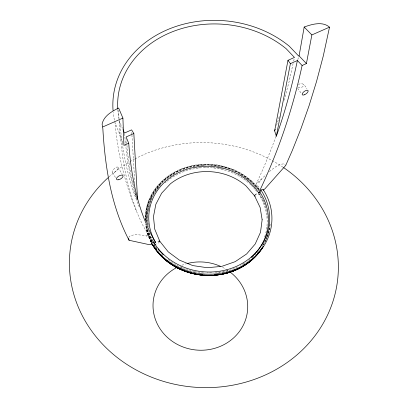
<?xml version="1.0" encoding="UTF-8"?>
<svg xmlns="http://www.w3.org/2000/svg" width="408" height="408" viewBox="0 0 408 408"><rect width="100%" height="100%" fill="white"/><g stroke="black" fill="none" stroke-linecap="round" stroke-linejoin="round"><path stroke-width="0.31" stroke-dasharray="2.04 1.53" d="M118.616 110.313L118.988 118.585M146.686 236.528L146.809 235.809L148.522 235.487L151.235 241.934M293.107 63.556L289.053 81.901L283.999 100.842M293.648 61.113L294.459 57.441M297.845 59.716L298.401 57.268M276.507 125.44L279.495 115.877M275.92 136.425L272.075 147.038L263.823 167.265L256.336 183.829L259.559 188.409M128.8 237.502L129.678 236.161C135.023 233.519 141.158 235.273 146.809 235.809M258.851 182.779L261.645 178.913L266.225 174.512M261.645 178.913L256.336 183.829M269.402 171.554C273.712 168.29 278.108 164.041 283.83 163.853L285.728 165.429M258.83 194.453L259.978 193.764M298.299 84.629C302.114 81.554 305.352 85.573 306.944 89.036M122.971 143.106L119.845 135.64L120.268 135.42L115.066 123.002A104.642 87.276 4.9 0 1 113.22 112.44M152.939 245.585L154.418 244.871M154.912 244.632L156.391 243.918M156.325 248.62A60.868 54.152 4.9 0 1 153.964 244.953L154.55 244.769A60.2 53.565 4.9 0 0 157.615 249.416M297.906 87.827C300.048 87.878 303.343 87.46 303.817 84.946L303.629 84.456M297.661 88.281L301.583 93.738M118.085 167.351L122.4 174.614M112.608 172.64L115.928 178.276M148.522 235.487L142.627 224.844C127.214 192.948 118.034 158.279 115.066 123.002M117.81 109.543A99.873 83.288 4.9 0 0 119.809 122.089L122.487 128.444M139.225 206.912C127.964 179.994 122.349 151.062 119.809 122.089M125.562 143.83C127.612 162.782 130.463 181.999 137.236 199.91M136.405 210.793L130.948 195.004L126.358 177.312L122.757 157.519L120.268 135.42M136.507 197.559L137.272 199.849M136.124 196.416L131.733 178.765L128.341 159.018L126.342 139.49M124.501 133.702L125.496 143.198M131.764 132.401L131.876 134.298M131.917 134.931L134.839 183.569M135.405 193.045L135.558 195.57M119.116 121.11L119.845 135.64M181.866 265.231A47.379 44.135 4.9 0 1 186.691 263.655M222.589 267.342A47.379 44.135 4.9 0 1 225.879 269.168M226.415 269.499A47.379 44.135 4.9 0 1 228.516 270.892M109.028 176.853A134.569 122.446 4.9 0 1 129.397 161.996M129.948 161.67A134.569 122.446 4.9 0 1 134.405 159.176M134.966 158.88A134.569 122.446 4.9 0 1 271.631 160.257M272.192 160.563A134.569 122.446 4.9 0 1 283.111 167.26M159.329 242.25A1.953 0.755 -30.6 0 1 158.115 243.086M268.224 234.881A62.516 55.595 4.9 0 1 267.061 238.369M151.026 242.066A62.516 55.595 4.9 0 1 145.656 224.63M145.299 218.255A62.516 55.595 4.9 0 1 189.827 166.194A62.516 55.595 4.9 0 1 259.656 189.756M270.116 224.288A62.516 55.595 4.9 0 1 268.393 234.299M250.216 259.279A60.2 53.565 4.9 0 1 242.531 264.93M162.96 255.648A60.2 53.565 4.9 0 1 161.644 254.276M152.73 241.414A60.2 53.565 4.9 0 1 149.338 232.58M147.966 225.925A60.2 53.565 4.9 0 1 149.486 206.055M195.192 167.948A60.2 53.565 4.9 0 1 197.696 167.566M198.329 167.484A60.2 53.565 4.9 0 1 200.231 167.28M204.699 167.01A60.2 53.565 4.9 0 1 208.503 167.015M212.945 167.295A60.2 53.565 4.9 0 1 219.28 168.208M219.907 168.331A60.2 53.565 4.9 0 1 221.774 168.734M222.386 168.881A60.2 53.565 4.9 0 1 223.609 169.187M258.718 193.106A60.2 53.565 4.9 0 1 267.393 215.026M267.475 215.659A60.2 53.565 4.9 0 1 267.73 218.198M258.106 251.272A60.542 53.866 4.9 0 1 255.352 254.633M253.643 256.459A60.542 53.866 4.9 0 1 250.93 259.049M250.028 259.84A60.542 53.866 4.9 0 1 249.099 260.62M159.283 252.037A60.542 53.866 4.9 0 1 154.249 244.871M153.612 243.765A60.542 53.866 4.9 0 1 152.709 242.066M152.424 241.495A60.542 53.866 4.9 0 1 148.696 231.412M147.487 224.686A60.542 53.866 4.9 0 1 149.945 203.51M150.149 202.939A60.542 53.866 4.9 0 1 152.618 197.309M259.702 193.958A60.542 53.866 4.9 0 1 265.873 206.82M264.44 241.771A61.175 54.427 4.9 0 1 263.614 243.5M263.323 244.066A61.175 54.427 4.9 0 1 261.778 246.85M151.914 241.74A61.175 54.427 4.9 0 1 147.298 227.72M146.656 222.105A61.175 54.427 4.9 0 1 161.696 183.794M254.566 186.323A61.175 54.427 4.9 0 1 255.403 187.246M265.475 240.031A61.47 54.687 4.9 0 1 262.37 246.34M151.654 241.755A61.47 54.687 4.9 0 1 147.013 227.669M146.411 222.656A61.47 54.687 4.9 0 1 175.685 173.13M202.939 165.75A61.47 54.687 4.9 0 1 204.189 165.694M240.567 174.736A61.47 54.687 4.9 0 1 245.392 177.842M245.907 178.214A61.47 54.687 4.9 0 1 247.432 179.352M247.926 179.739A61.47 54.687 4.9 0 1 258.754 190.852M268.831 230.291A61.98 55.131 4.9 0 1 265.348 241.459M151.2 241.72A61.98 55.131 4.9 0 1 146.237 225.624M145.824 220.56A61.98 55.131 4.9 0 1 188.935 167.29A61.98 55.131 4.9 0 1 259.187 190.403M269.453 227.695A62.189 55.32 4.9 0 1 265.302 241.975M151.016 241.669A62.189 55.32 4.9 0 1 146.125 226.154M145.62 220.437A62.189 55.32 4.9 0 1 188.562 167.076A62.189 55.32 4.9 0 1 258.998 189.684M265.22 235.059A59.512 52.953 4.9 0 1 264.476 237.369M244.259 263.048A59.512 52.953 4.9 0 1 240.475 265.404M237.67 266.903A59.512 52.953 4.9 0 1 220.493 272.585M219.866 272.692A59.512 52.953 4.9 0 1 218.611 272.891M194.881 272.126A59.512 52.953 4.9 0 1 193.086 271.713M185.273 269.285A59.512 52.953 4.9 0 1 167.53 258.968M153.367 241.189A59.512 52.953 4.9 0 1 151.587 237.165M148.803 226.904A59.512 52.953 4.9 0 1 148.624 225.634M148.543 225.002A59.512 52.953 4.9 0 1 148.318 222.457M165.174 182.804A59.512 52.953 4.9 0 1 166.107 181.988M167.061 181.193A59.512 52.953 4.9 0 1 250.818 184.88M251.272 185.319A59.512 52.953 4.9 0 1 253.036 187.119M253.465 187.583A59.512 52.953 4.9 0 1 255.122 189.475M255.525 189.96A59.512 52.953 4.9 0 1 256.683 191.434M258.142 193.438A59.512 52.953 4.9 0 1 265.389 234.478M267.046 236.436A61.736 54.922 4.9 0 1 262.936 245.794M151.414 241.75A61.736 54.922 4.9 0 1 146.651 226.976M146.079 221.304A61.736 54.922 4.9 0 1 197.299 165.944M197.921 165.862A61.736 54.922 4.9 0 1 204.184 165.368M209.794 165.408A61.736 54.922 4.9 0 1 222.829 167.28M224.033 167.586A61.736 54.922 4.9 0 1 258.611 190.133M259.478 249.89A60.868 54.152 4.9 0 1 257.239 252.858M151.842 240.975A60.868 54.152 4.9 0 1 147.829 228.985M147.099 224.033A60.868 54.152 4.9 0 1 157.33 189.266M157.718 188.771A60.868 54.152 4.9 0 1 159.742 186.354M268.235 234.411A62.368 55.473 4.9 0 1 267.123 237.895M150.858 241.592A62.368 55.473 4.9 0 1 145.712 224.125M145.452 220.305A62.368 55.473 4.9 0 1 188.838 166.714A62.368 55.473 4.9 0 1 259.529 189.965M269.963 224.42A62.368 55.473 4.9 0 1 268.403 233.804M227.776 270.249A60.68 53.938 4.9 0 1 214.786 272.661M211.645 272.85A60.68 53.938 4.9 0 1 207.264 272.875M203.51 272.677A60.68 53.938 4.9 0 1 192.336 270.82M191.138 270.504A60.68 53.938 4.9 0 1 184.625 268.362M182.31 267.413A60.68 53.938 4.9 0 1 179.489 266.118M112.873 170.784L112.608 171.539A3.468 1.336 -53.3 0 0 112.873 172.905C115.133 172.589 117.04 170.391 118.055 168.417A3.626 1.555 -43.3 0 0 117.805 167.045C115.495 166.617 113.72 168.907 112.873 170.784"/><path stroke-width="0.61" d="M152.215 244.285L149.012 244.606L129.071 240.276C111.119 205.984 105.07 166.923 102.847 128.688L102.102 124.098C103.688 115.979 111.817 111.44 118.631 108.013L122.905 118.085L123.93 145.401L128.729 143.249L126.082 136.971L133.839 133.508L131.611 129.877L124.435 133.064L122.976 129.601M263.242 190.225L265.067 188.664L285.728 165.429L292.317 150.46L300.987 128.612L309.08 105.677L316.531 81.523L323.274 56.008L329.521 27.163C322.499 21.109 311.998 24.184 304.184 27.03L299.084 55.891L306.408 63.572L302.114 65.499C292.643 109.461 278.123 152.332 258.662 192.882A59.14 52.566 4.9 0 0 178.903 172.446A59.14 52.566 4.9 0 0 155.657 242.566L154.27 243.234L153.52 241.873L151.434 242.877L152.669 244.928A62.368 55.473 4.9 0 0 207.779 275.461A62.368 55.473 4.9 0 0 262.864 246.855M304.184 27.03L311.865 34.93L306.408 63.572M302.114 65.499L297.396 60.532C291.955 86.159 285.233 111.557 276.333 136.211L274.645 130.866L287.971 60.328L294.459 57.441L286.192 48.741A99.873 83.288 4.9 0 0 175.828 30.473A99.873 83.288 4.9 0 0 117.769 108.911M276.333 136.211L290.389 63.658L287.971 60.328M274.645 130.866L275.206 129.311M251.18 257.438A60.68 53.938 4.9 0 0 259.957 192.255L260.952 190.108L262.905 189.169A64.005 56.845 4.9 0 1 239.307 267.475A64.005 56.845 4.9 0 1 151.434 242.877M258.662 192.882L259.957 192.255M290.389 63.658L297.396 60.532M102.816 126.929L122.905 118.085M311.865 34.93L329.521 27.163M299.084 55.891L298.676 56.044L289.328 46.237A104.642 87.276 4.9 0 0 173.099 27.443A104.642 87.276 4.9 0 0 113.057 110.558M152.669 244.928L153.204 245.05M155.657 242.566C138.001 212.558 131.294 177.577 128.729 143.249M128.648 238.527L129.071 240.276M133.839 133.508L137.547 199.104M229.541 271.631A47.379 44.135 4.9 0 1 233.483 338.023A47.379 44.135 4.9 0 1 162.44 332.092A47.379 44.135 4.9 0 1 177.281 267.271M187.303 263.497A47.379 44.135 4.9 0 1 220.3 266.251M283.642 167.622A134.569 122.446 4.9 0 1 308.234 343.918A134.569 122.446 4.9 0 1 114.163 355.057A134.569 122.446 4.9 0 1 108.094 177.699M158.085 241.393A1.953 0.755 -30.6 0 1 159.773 241.653M236.502 269.249A61.47 54.687 4.9 0 1 232.499 270.912M228.347 272.309A61.47 54.687 4.9 0 1 226.537 272.825M188.369 271.993A61.47 54.687 4.9 0 1 186.563 271.397M184.181 270.53A61.47 54.687 4.9 0 1 182.422 269.815M181.264 269.316A61.47 54.687 4.9 0 1 179.546 268.525M177.317 267.408A61.47 54.687 4.9 0 1 175.685 266.521M170.258 263.099A61.47 54.687 4.9 0 1 169.213 262.354M263.323 246.233A62.516 55.595 4.9 0 1 208.136 275.451A62.516 55.595 4.9 0 1 152.551 244.841M255.265 196.064A1.897 0.709 -33.3 0 1 254.689 195.412A1.897 0.709 -33.3 0 1 256.377 193.984M249.961 261.115A61.736 54.922 4.9 0 1 247.998 262.65M246.468 263.762A61.736 54.922 4.9 0 1 244.367 265.169M242.745 266.174A61.736 54.922 4.9 0 1 240.536 267.429M238.853 268.311A61.736 54.922 4.9 0 1 232.616 271.034M230.846 271.672A61.736 54.922 4.9 0 1 222.355 273.957M220.493 274.304A61.736 54.922 4.9 0 1 218.606 274.594M216.704 274.839A61.736 54.922 4.9 0 1 214.154 275.079M212.231 275.196A61.736 54.922 4.9 0 1 209.676 275.272M207.131 275.252A61.736 54.922 4.9 0 1 204.071 275.104M202.842 275.007A61.736 54.922 4.9 0 1 200.996 274.819M199.762 274.666A61.736 54.922 4.9 0 1 198.538 274.487M197.314 274.293A61.736 54.922 4.9 0 1 195.488 273.957M194.279 273.707A61.736 54.922 4.9 0 1 193.081 273.436M191.893 273.146A61.736 54.922 4.9 0 1 190.714 272.835M190.108 272.661A61.736 54.922 4.9 0 1 175.552 266.628M172.89 265.047A61.736 54.922 4.9 0 1 170.814 263.685M168.3 261.875A61.736 54.922 4.9 0 1 165.893 259.957M163.618 257.948A61.736 54.922 4.9 0 1 162.746 257.122M156.575 250.124A61.736 54.922 4.9 0 1 155.851 249.13M250.14 261.161A61.98 55.131 4.9 0 1 239.552 268.097M238.986 268.387A61.98 55.131 4.9 0 1 218.851 274.671M217.627 274.839A61.98 55.131 4.9 0 1 158.717 253.052M156.381 250.13A61.98 55.131 4.9 0 1 152.995 245.035M163.2 254.638A60.68 53.938 4.9 0 1 158.126 248.921M155.239 244.81A60.68 53.938 4.9 0 1 154.27 243.234M260.952 190.108A61.684 54.779 4.9 0 1 238.185 265.531A61.684 54.779 4.9 0 1 153.52 241.873M262.043 247.967A62.189 55.32 4.9 0 1 207.085 275.42A62.189 55.32 4.9 0 1 152.816 244.994M262.15 219.728L260.503 232.269L255.204 244.015L246.646 253.944L235.197 261.661L221.753 266.378L207.295 267.719L192.795 265.588L179.393 260.12L168.203 251.823L159.763 241.215L154.734 229.133L153.469 216.674L155.846 204.281L161.644 193.198L170.396 183.824C192.117 166.525 225.349 167.785 246.121 186.033L254.607 195.881L260.131 207.468L262.15 219.728M304.46 94.768A3.55 1.505 -36.3 0 0 308.05 90.566A3.55 1.505 -36.3 0 0 303.001 92.601A3.55 1.505 -36.3 0 0 304.46 94.768M118.789 179.714A3.723 1.709 -30.2 0 0 123.012 175.654A3.723 1.709 -30.2 0 0 117.509 177.041A3.723 1.709 -30.2 0 0 118.789 179.714"/></g></svg>
